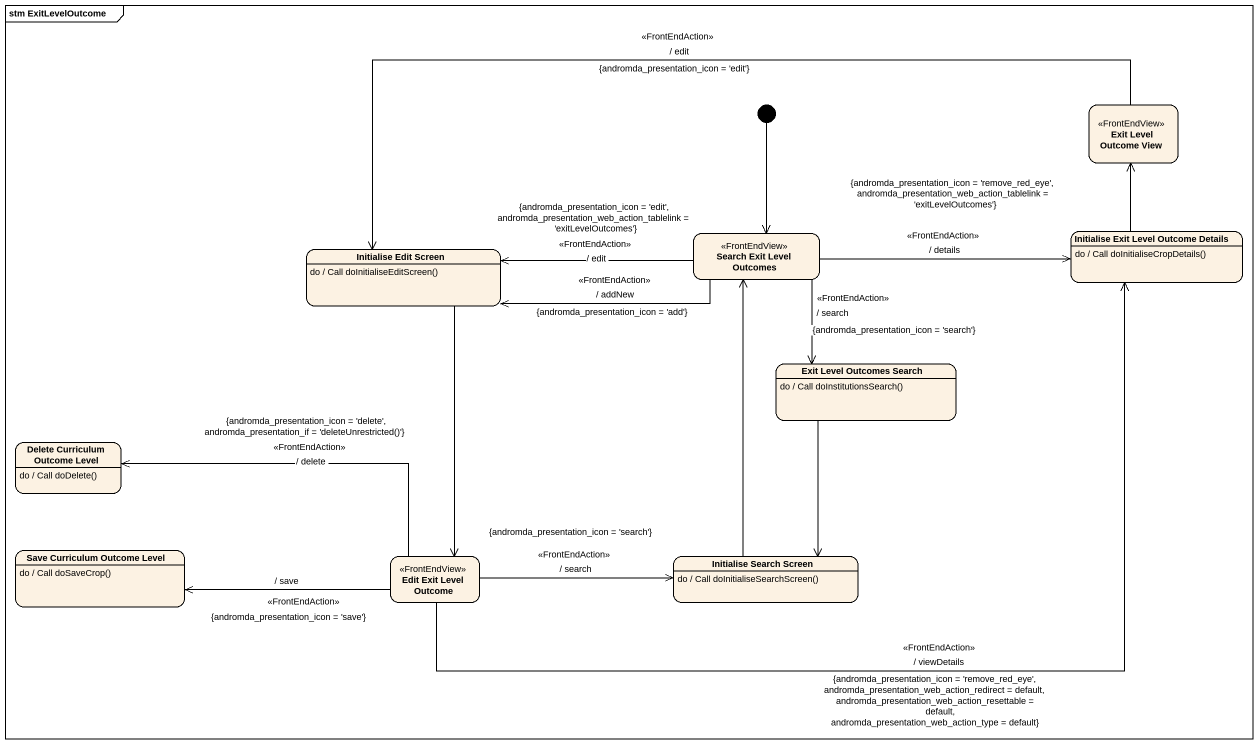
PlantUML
@startuml
mainframe stm ExitLevelOutcome
hide empty description
state "Exit Level Outcome View" as Exit_Level_Outcome_View <<FrontEndView>>
state "Search Exit Level Outcomes" as Search_Exit_Level_Outcomes <<FrontEndView>>
state "Initialise Exit Level Outcome Details" as Initialise_Exit_Level
Initialise_Exit_Level : do / Call doInitialiseCropDetails()
state "Initialise Edit Screen" as Initialise_Edit_Screen
Initialise_Edit_Screen : do / Call doInitialiseEditScreen()
state "Exit Level Outcomes Search" as Exit_Level_Outcomes_Search
Exit_Level_Outcomes_Search : do / Call doInstitutionsSearch()
state "Delete Curriculum Outcome Level" as Delete_Curriculum_Outcome
Delete_Curriculum_Outcome : do / Call doDelete()
state "Save Curriculum Outcome Level" as Save_Curriculum_Outcome
Save_Curriculum_Outcome : do / Call doSaveCrop()
state "Edit Exit Level Outcome" as Edit_Exit_Level_Outcome <<FrontEndView>>
state "Initialise Search Screen" as Initialise_Search_Screen
Initialise_Search_Screen : do / Call doInitialiseSearchScreen()
[*] --> Search_Exit_Level_Outcomes
Exit_Level_Outcome_View -left-> Initialise_Edit_Screen : <<FrontEndAction>>\n/ edit\n{andromda_presentation_icon = 'edit'}
Search_Exit_Level_Outcomes -right-> Initialise_Exit_Level : {andromda_presentation_icon = 'remove_red_eye', andromda_presentation_web_action_tablelink = 'exitLevelOutcomes'}\n<<FrontEndAction>>\n/ details
Search_Exit_Level_Outcomes -left-> Initialise_Edit_Screen : {andromda_presentation_icon = 'edit', andromda_presentation_web_action_tablelink = 'exitLevelOutcomes'}\n<<FrontEndAction>>\n/ edit
Search_Exit_Level_Outcomes -left-> Initialise_Edit_Screen : <<FrontEndAction>>\n/ addNew\n{andromda_presentation_icon = 'add'}
Search_Exit_Level_Outcomes --> Exit_Level_Outcomes_Search : <<FrontEndAction>>\n/ search\n{andromda_presentation_icon = 'search'}
Initialise_Exit_Level -up-> Exit_Level_Outcome_View
Initialise_Edit_Screen --> Edit_Exit_Level_Outcome
Exit_Level_Outcomes_Search --> Initialise_Search_Screen
Edit_Exit_Level_Outcome -right-> Initialise_Exit_Level : <<FrontEndAction>>\n/ viewDetails\n{andromda_presentation_icon = 'remove_red_eye', andromda_presentation_web_action_redirect = default, andromda_presentation_web_action_resettable = default, andromda_presentation_web_action_type = default}
Edit_Exit_Level_Outcome -left-> Delete_Curriculum_Outcome : {andromda_presentation_icon = 'delete', andromda_presentation_if = 'deleteUnrestricted()'}\n<<FrontEndAction>>\n/ delete
Edit_Exit_Level_Outcome -left-> Save_Curriculum_Outcome : / save\n<<FrontEndAction>>\n{andromda_presentation_icon = 'save'}
Edit_Exit_Level_Outcome -right-> Initialise_Search_Screen : {andromda_presentation_icon = 'search'}\n<<FrontEndAction>>\n/ search
Initialise_Search_Screen -up-> Search_Exit_Level_Outcomes
@enduml
